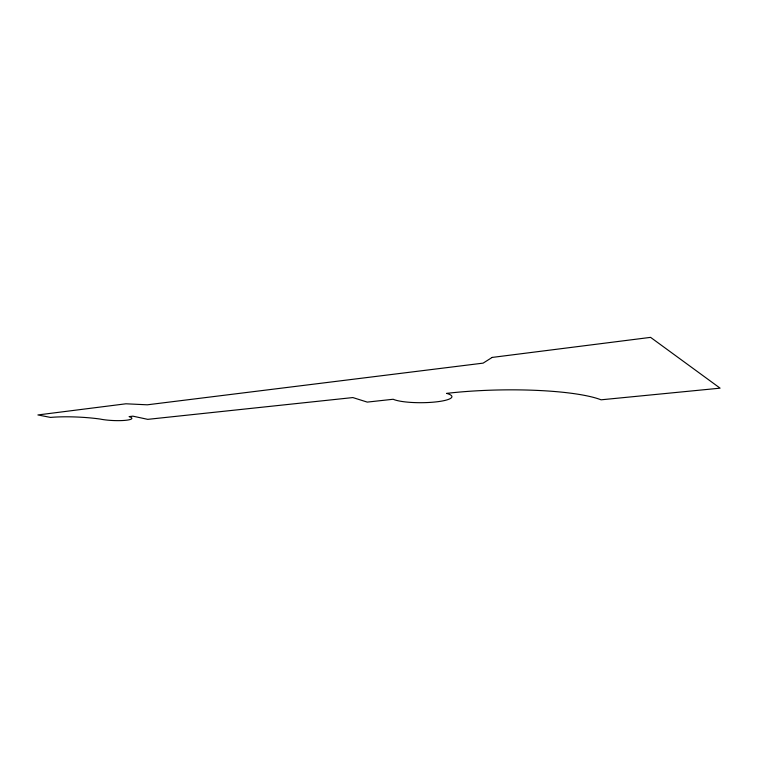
<?xml version="1.0" encoding="UTF-8"?>
<svg xmlns="http://www.w3.org/2000/svg" width="758" height="758" viewBox="0 0 758 758"><rect width="100%" height="100%" fill="white"/><g stroke="black" fill="none" stroke-linecap="round" stroke-linejoin="round"><path stroke-width="1.14" d="M492.16 357.425L483.13 363.129L147.298 404.81L125.923 403.796L37.9 414.948L50.502 417.412A42.334 6.576 2.7 0 1 100.037 419.041A18.524 3.023 2.6 0 0 124.7 420.396A18.524 3.023 2.6 0 0 129.106 416.606L132.896 416.161L147.734 419.354L352.849 397.571L367.251 402.1L393.175 399.258A30.538 5.875 -0.3 0 0 435.897 401.911A30.538 5.875 -0.3 0 0 446.623 393.383A110.355 19.575 -1.1 0 1 601.075 399.807L720.1 388.162L650.591 337.367L492.16 357.425"/></g></svg>
